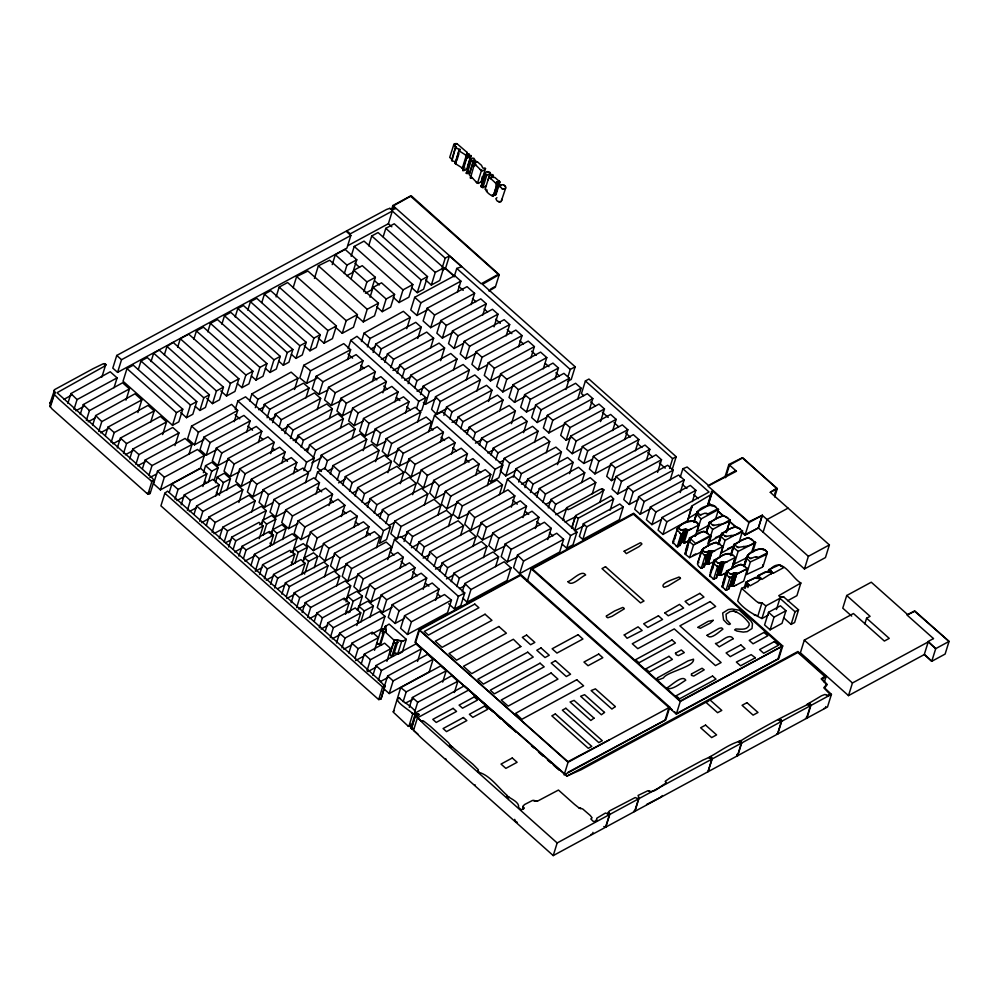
<?xml version="1.0" encoding="UTF-8"?>
<svg xmlns="http://www.w3.org/2000/svg" width="999" height="999" viewBox="0 0 999 999"><rect width="100%" height="100%" fill="white"/><g stroke="black" fill="none" stroke-linecap="round" stroke-linejoin="round"><path stroke-width="1.5" d="M54.895 392.357L49.962 406.231L51.973 408.878L146.666 493.169L147.964 494.118L150.137 493.506L154.221 480.494L151.823 477.584L57.043 392.719L103.309 366.883L105.782 364.985L105.357 363.911L102.972 363.886L93.107 368.681L54.695 389.56L49.95 403.471L50.961 405.007L54.895 392.357L53.946 390.309M393.806 652.659L398.638 653.92L402.335 651.985L406.268 639.335L389.123 624.075L384.927 626.698L386.101 629.645L381.606 629.108L381.094 630.981L385.626 632.33L394.368 640.534L389.822 654.47L391.845 656.206L393.469 655.819L393.444 654.095L393.469 655.819M384.89 686.338L379.021 679.844L348.926 652.634L167.57 491.108L164.847 493.206L160.914 505.856L378.696 699.587L381.056 698.863L384.89 686.338L382.629 686.95L363.549 670.304L164.847 493.206M406.268 639.335L402.572 641.271L397.752 640.009L397.152 640.821L397.864 642.519L395.791 643.568L394.193 642.632L394.368 640.534M603.808 826.523L605.806 827.11L609.752 814.46L608.416 812.062L609.652 810.838L635.202 797.552L638.561 798.85L634.627 811.488L633.591 811.425L635.127 810.601L634.964 811.3L639.06 797.951L638.074 795.441L648.026 790.671C654.033 794.317 660.863 785.052 666.196 783.316L665.396 781.193L670.054 777.909L703.059 760.027C716.021 754.882 726.723 744.68 740.434 741.021L741.683 742.969L737.749 755.619L736.663 755.581L737.125 754.295M698.825 525.112C693.406 517.195 683.703 522.277 678.096 527.135L672.664 542.12L677.197 546.715L680.144 545.392L684.09 532.742L683.478 530.869A4.633 3.159 17.3 0 1 686.038 529.47L689.173 530.069L698.726 525.049C696.99 515.534 671.091 526.535 681.318 530.119L685.252 528.896L688.136 529.895L691.033 529.158M676.598 529.47L681.131 534.078L684.09 532.742M685.426 552.697L685.401 554.37L685.876 552.459L685.401 554.37L689.61 557.629L702.047 551.585M691.758 537.037L689.36 540.059L689.335 541.733L693.556 544.979L711.201 536.113L703.783 531.143L691.758 537.037L690.122 538.473L686.188 551.111M718.893 543.531C719.105 533.329 727.072 529.545 735.901 526.535L742.582 530.944L739.085 542.182M745.129 588.473L746.94 582.055L748.176 581.106L755.369 577.484L761.176 578.421L758.041 575.911L767.944 571.166L772.801 573.089L770.017 569.555C782.479 555.756 791.171 577.609 800.848 583.016L796.915 595.654L787.562 600.761M740.434 741.021C762.225 727.384 786.538 714.809 809.914 703.383L810.863 705.494L806.917 718.144L806.593 716.658M385.714 629.87L385.626 632.33L386.101 629.645M385.402 627.822L385.527 626.098L385.015 627.272M466.533 154.383L469.268 154.358L466.533 154.383L467.045 152.372L456.955 143.669L453.908 144.281L449.712 157.405L451.798 159.253L451.973 160.752L455.819 161.85M694.205 521.553L697.115 511.85L707.667 505.794M708.903 700.861L707.329 701.785M741.608 532.167L745.029 535.214L748.975 522.564L712.587 491.021L711.5 491.471L711.563 493.931L710.177 495.092L691.67 506.093L687.899 520.154L686.363 521.478L662.936 534.453L658.104 530.144L662.05 517.507L709.04 492.032L682.866 468.731L680.232 477.16M673.501 541.458L673.276 543.581L673.064 541.695L674.05 540.884M677.447 528.808L677.21 530.944L676.997 529.045M727.359 561.738L725.586 562.487L722.327 561.888A3.934 2.685 17.3 0 0 719.904 563.286L720.516 565.172L716.57 577.822L713.673 579.183L709.702 575.661L713.748 562.474L715.147 560.751C720.179 555.856 729.894 549.225 735.252 557.529L731.755 568.768M723.513 584.914L727.222 571.503C732.055 568.206 739.46 561.7 745.316 566.533M732.255 586.063L735.913 573.164L734.839 572.914A3.934 2.685 17.3 0 0 732.267 574.3L732.879 576.186L728.945 588.823L726.036 590.197L722.077 586.675L726.123 573.488L728.858 570.067M49.95 403.471L50.749 402.21M745.966 582.167L750.074 585.814L757.879 581.53L760.114 579.133L756.805 577.322L745.966 582.167L744.218 587.787M392.582 210.477L394.405 205.294L411.326 195.854L499.238 274.613L495.304 287.25L488.873 290.984M466.321 173.314L470.367 159.778L472.402 158.129L473.963 158.317L475.586 161.101L473.688 160.34L469.755 172.977L466.321 173.314L468.456 170.767M470.254 160.677L473.688 160.34L469.143 174.55L477.472 183.317L481.268 181.955L485.514 168.594L482.779 168.007L481.443 165.26L477.485 161.95L474.65 161.751L473.464 162.737L481.418 170.679L483.716 170.392L485.514 168.594M750.361 561.938L765.584 554.87L767.332 552.684C762.911 544.592 753.171 551.51 747.914 554.895L747.739 556.992L746.353 558.091L750.361 561.938L746.415 574.587L761.638 567.507L763.286 566.008L763.061 564.672L762.736 566.72M484.802 173.751L487.862 174.788L489.635 174.038L489.86 172.328C482.554 168.419 483.154 183.154 480.856 186.401L482.892 187.65L486.351 185.914M492.769 194.817L496.003 194.655L499.95 182.018L494.967 177.51L491.446 177.347L490.646 178.746L491.008 177.31L493.568 176.124L491.633 174.338L489.11 176.323L489.535 177.485L495.479 182.917L496.715 182.168L497.377 183.329L493.444 195.979C490.971 196.141 485.189 191.383 485.526 188.786M805.544 718.269L806.53 718.356L810.464 705.706L807.155 704.382L821.528 695.766L824.974 694.455L827.884 695.853L829.682 693.918L823.8 687.762L826.535 684.477L821.178 678.858L824.65 676.36L797.826 652.484L710.089 700.012L721.79 710.426L717.594 712.699L705.906 702.285L581.118 769.754L566.733 776.098L468.656 690.059L417.445 717.806L421.166 721.041L423.901 721.29L430.294 726.273L448.551 742.744L450.287 745.341L472.864 764.173L478.371 769.779L477.859 771.166A1.474 1.011 17.3 0 0 479.308 772.452C490.259 775.674 498.476 787.874 507.217 795.466L507.305 796.116C511.176 798.888 519.83 802.459 518.506 807.417L521.266 809.727L523.326 809.09L524.025 808.228L522.777 806.343L524.612 804.52L532.554 800.424L537.387 801.198L558.453 790.059L574.55 804.395L579.045 807.966L582.704 808.965L590.197 815.421L592.082 817.806L590.834 818.955L593.294 821.428L596.291 821.265L596.865 818.181L605.456 813.036L609.502 814.585L609.652 813.885L607.754 813.873L608.741 812.711L607.317 813.486M394.205 640.958L394.193 642.632M766.67 554.07L766.995 552.022M709.814 575.112L710.277 576.448L710.601 574.475L709.702 575.661M720.516 565.172L718.443 566.508L716.633 566.033L714.223 563.811L714.547 561.838M732.879 576.186L730.806 577.522L729.008 577.035L726.585 574.825L726.91 572.852M50.337 407.068L50.549 405.769L49.962 406.231M154.221 480.494L151.91 481.481L136.726 468.531L59.291 399.525L54.271 394.418L54.495 393.131M471.341 178.134L470.454 178.059L470.479 176.661L472.465 178.084M470.454 178.059L474.413 164.023L476.398 165.434M691.558 506.493L691.845 507.517L690.309 508.828L666.87 521.803L662.936 534.453M415.272 715.871L416.383 716.158A5.519 3.771 17.3 0 0 418.906 714.797L417.944 713.935A4.495 3.072 17.3 0 0 415.422 715.296L411.326 728.521L412.45 728.808A5.519 3.771 17.3 0 0 413.574 728.471M523.651 807.329L523.326 809.09L523.214 806.942M684.977 553.646L689.36 540.059M722.077 586.675L722.976 585.489M604.732 827.06L605.719 826.535M736.663 755.581L737.649 755.044M737.499 755.756L741.595 742.394L740.609 742.931L738.373 741.658L740.446 740.534M514.722 819.355L515.284 821.066L517.32 822.377M746.877 558.778L747.19 557.43L745.004 564.447M689.809 539.822L689.335 541.733L688.91 540.996M492.919 195.23L493.444 195.979L492.657 196.266L492.919 195.23L491.545 195.554M496.59 183.616L496.853 182.58L495.479 182.917L497.127 183.741L497.14 182.842M486.713 191.396L487.075 189.947M662.362 795.566L660.876 797.127L646.565 804.47M666.196 783.316L665.396 781.68M411.326 728.521L411.488 727.946A4.495 3.072 17.3 0 1 412.175 727.222M492.732 176.723L493.144 175.25L490.696 174.912L492.657 174.825M376.935 445.816L380.582 433.129L420.716 412.137L415.209 407.242L375.212 428.908L371.278 441.558L376.935 445.816L385.889 441.358M466.683 157.767L470.954 156.344C466.034 152.772 463.586 167.308 462.737 170.417L465.284 170.205L467.22 168.332M67.857 403.396L70.929 393.569L110.24 371.778L117.095 377.884L114.036 387.724M73.988 409.415L77.048 399.588L117.095 377.884M80.232 414.41L83.292 404.57L122.602 382.792L129.47 388.898L125.961 400.137M86.364 420.429L89.423 410.589L129.47 388.898M92.595 425.412L95.654 415.584L134.977 393.793L141.833 399.9L137.899 412.55M116.746 355.457L112.8 368.107L117.582 372.365L346.915 248.102L350.861 235.464L346.079 231.206L116.746 355.457L121.528 359.715L117.582 372.365M98.726 431.431L101.786 421.603L141.833 399.9M105.395 435.514L108.017 427.085L148.014 405.407L154.208 410.914L150.699 422.152M126.973 368.594L123.039 381.243L172.502 425.274L178.821 421.853L182.755 409.215L133.279 365.172L126.973 368.594L176.436 412.637L172.502 425.274M111.139 442.42L114.198 432.592L154.208 410.914M138.349 369.43L140.984 361.001L147.29 357.58L196.766 401.623L192.819 414.273L186.513 417.682L180.757 412.562M117.32 447.927L120.392 438.086L160.389 416.421L166.571 421.928L162.637 434.565M151.049 361.588L153.671 353.159L159.241 350.137L209.39 394.78L205.444 407.43L199.875 410.452L195.317 406.393M123.514 453.434L126.573 443.593L166.571 421.928M129.695 458.941L132.755 449.1L172.752 427.435L178.933 432.929L175 445.579M164.348 354.87L166.983 346.441L173.202 342.445L223.439 387.162L219.505 399.812L212.5 403.608L206.756 398.426M135.876 464.435L138.936 454.607L178.933 432.929M177.672 347.165L180.295 338.736L188.736 334.166L238.886 378.808L234.94 391.446L226.511 396.016L220.804 390.946M142.495 468.543L145.117 460.114L185.115 438.436L191.983 444.543L188.923 454.383M148.926 475.424L151.998 465.584L191.983 444.543M193.794 339.398L196.416 330.969L203.421 327.173L252.884 371.216L248.951 383.853L241.945 387.649L237.337 383.554M147.964 494.118L151.91 481.481M157.492 471.116L153.546 483.766L160.414 489.872L200.412 468.194L204.345 455.556L197.49 449.45L157.492 471.116L164.348 477.222L160.414 489.872M207.792 331.805L210.414 323.376L217.47 319.555L266.945 363.599L262.999 376.248L255.956 380.07L251.348 375.961M186.513 417.682L190.447 405.045L196.766 401.623M169.256 492.37L171.89 483.941L200.637 468.356L206.818 473.863L202.884 486.501M221.853 324.2L224.475 315.771L230.794 312.35L280.257 356.381L276.323 369.031L270.005 372.452L265.409 368.356M234.191 421.678L237.687 410.439L231.606 404.395L191.558 426.098L187.625 438.736L194.48 444.842L203.958 439.597M199.875 410.452L203.808 397.802L209.39 394.78M175.012 499.275L178.072 489.435L206.818 473.863M194.48 444.842L198.426 432.205L237.687 410.439M235.165 316.983L237.787 308.554L243.419 305.507L292.882 349.538L288.948 362.187L283.329 365.234L278.721 361.139M181.194 504.782L184.253 494.942L213.012 479.37L219.193 484.877L215.684 496.116M212.5 403.608L216.433 390.959L223.439 387.162M246.616 432.18L250.112 420.941L243.931 415.434L203.933 437.1L199.987 449.75L206.181 455.257L216.845 449.475M247.789 310.14L250.424 301.71L256.731 298.289L306.206 342.332L302.26 354.97L295.954 358.391L291.346 354.295M187.375 510.289L190.434 500.449L219.193 484.877M206.181 455.257L210.115 442.607L250.112 420.941M226.511 396.016L230.444 383.379L238.886 378.808M203.384 472.714L205.569 465.684L211.888 462.262L218.069 467.769L214.136 480.419M193.993 514.385L196.616 505.956L236.613 484.278L242.807 489.785L238.861 502.435M258.304 442.582L261.8 431.343L256.293 426.448L216.296 448.114L212.362 460.751L217.869 465.659L228.534 459.877M261.8 302.547L264.423 294.118L270.741 290.697L320.204 334.74L316.271 347.39L309.952 350.799L304.208 345.679M208.254 482.43L211.751 471.191L218.069 467.769M199.738 521.291L202.809 511.463L242.807 489.785M235.252 409.428L237.874 400.999L245.567 396.828L314.26 457.992L310.327 470.629L307.754 472.028M241.945 387.649L245.879 375.012L252.884 371.216M217.869 465.659L221.803 453.009L261.8 431.343M215.497 482.692L217.245 477.072L224.251 473.276L230.432 478.783L226.935 490.022M276.099 296.94L279.158 287.113L287.587 282.542L336.388 325.974L332.442 338.624L324.013 343.194L318.206 338.012M206.368 525.399L208.991 516.97L248.988 495.292L255.17 500.799L251.673 512.037M270.667 453.596L274.163 442.357L267.982 436.85L227.984 458.516L224.051 471.166L230.232 476.673L239.56 471.615M219.93 493.806L223.426 482.567L230.432 478.783M255.956 380.07L259.89 367.42L266.945 363.599M249.688 400.924L251.873 393.906L291.134 372.14L298.002 378.246L294.493 389.485M212.113 532.305L215.172 522.465L255.17 500.799M230.232 476.673L234.166 464.023L274.163 442.357M255.332 407.679L257.954 399.25L298.002 378.246M293.132 287.774L296.628 276.536L307.917 271.041L357.392 314.598L353.459 327.235L342.257 333.304L335.339 327.148M281.631 463.361L285.14 452.122L279.633 447.215L239.635 468.881L235.689 481.53L241.196 486.426L251.86 480.656M270.005 372.452L273.951 359.802L280.257 356.381M219.28 538.436L222.789 527.197L261.351 506.306L266.184 510.601L262.687 521.84M262.063 411.451L264.248 404.42L303.509 383.154L309.016 388.049L305.944 397.889M241.196 486.426L245.142 473.788L285.14 452.122M224.126 542.107L227.622 530.869L266.184 510.601M267.133 417.757L269.755 409.328L309.016 388.049M283.329 365.234L287.262 352.585L292.882 349.538M228.634 547.015L231.693 537.175L259.066 522.352L263.174 525.998L259.228 538.648M293.331 473.763L296.828 462.525L291.321 457.617L251.323 479.295L247.377 491.933L252.897 496.84L263.561 491.058M314.435 278.434L318.369 265.796L329.658 260.24L378.459 303.184L374.513 315.821L363.274 321.915L356.293 315.709M233.179 549.263L235.801 540.834L263.174 525.998M272.59 422.614L275.212 414.185L314.473 392.919L320.654 398.414L317.158 409.652M252.897 496.84L256.83 484.19L296.828 462.525M295.954 358.391L299.887 345.754L306.206 342.332M238.923 556.168L241.983 546.341L269.355 531.505L273.464 535.164L269.967 546.403M279.208 426.71L281.393 419.692L320.654 398.414M332.242 264.585L335.314 254.745L345.13 249.425L356.768 259.79L352.834 272.44L346.69 275.761M305.457 482.767L308.516 472.927L303.009 468.032L263.012 489.697L259.078 502.347L264.585 507.242L272.577 502.909M243.469 558.416L246.091 549.987L273.464 535.164M347.552 359.578L350.624 349.737L343.756 343.631L303.758 365.297L299.825 377.947L306.593 383.404L316.783 378.421M309.952 350.799L313.898 338.162L320.204 334.74M284.952 433.628L287.575 425.199L326.835 403.921L332.342 408.828L329.283 418.656M264.585 507.242L268.519 494.605L308.516 472.927M261.251 524.662L262.562 520.454L271.691 515.509L275.799 519.155L271.865 531.805L269.255 533.216M306.593 383.404L310.539 370.766L350.624 349.737M250.899 565.584L254.395 554.345L292.27 533.828L297.103 538.124L293.169 550.774L290.459 552.235M290.459 438.524L293.082 430.094L332.342 408.828M344.33 273.539L346.953 265.11L356.768 259.79M315.984 493.931L319.48 482.692L313.973 477.797L273.976 499.463L270.042 512.1L275.549 517.007L286.214 511.226M263.174 535.339L266.671 524.1L275.799 519.155M324.013 343.194L327.947 330.544L336.388 325.974M351.161 256.268L354.22 246.441L364.036 241.121L412.824 284.553L408.891 297.202L399.076 302.522L393.269 297.352M297.103 538.124L259.228 558.653L255.282 571.291L262.05 567.632M359.927 370.579L362.987 360.751L356.131 354.645L316.134 376.311L312.188 388.961L318.968 394.418L327.784 390.134M295.716 442.395L297.902 435.377L337.849 413.736L343.356 418.631L340.297 428.471M275.549 517.007L279.483 504.37L319.48 482.692M271.104 535.227L272.852 529.607L281.98 524.662L286.089 528.321L282.592 539.56M351.198 278.671L353.833 270.242L362.262 265.672L375.349 277.322L371.416 289.972L365.397 293.231M259.553 574.537L262.612 564.697L289.972 550.362L294.817 554.108L291.308 565.347M301.223 447.302L303.409 440.272L343.356 418.631M318.968 394.418L322.902 381.78L362.987 360.751M273.464 544.505L276.96 533.266L286.089 528.321M329.021 505.544L332.53 494.305L325.662 488.199L285.664 509.865L281.73 522.514L288.586 528.621L297.927 523.563M264.335 578.796L267.395 568.955L294.817 554.108M368.681 245.816L371.74 235.976L378.059 232.555L427.522 276.598L423.588 289.235L417.27 292.657L411.526 287.537M342.257 333.304L346.203 320.654L357.392 314.598M307.38 451.785L309.565 444.767L348.813 423.489L355.007 428.996L351.935 438.836M372.29 381.593L375.362 371.753L368.494 365.646L328.496 387.325L324.563 399.962L331.331 405.432L341.521 400.449M303.946 470.591L306.568 462.162L314.26 457.992M270.517 584.303L273.576 574.462L300.949 559.627L305.107 563.336L301.598 574.575M288.586 528.621L292.532 515.971L332.53 494.305M363.861 291.733L366.92 281.893L375.349 277.322M313.124 458.691L315.746 450.262L355.007 428.996M348.127 348.751L350.761 340.322L356.98 336.326L425.774 397.577L421.84 410.214L419.505 411.476M383.179 236.788L385.801 228.359L394.23 223.788L443.706 267.832L439.76 280.469L431.331 285.04L425.574 279.92M391.533 209.765L392.844 205.557L410.414 196.029L498.326 274.3L481.193 283.778L392.844 205.557M331.331 405.432L335.264 392.782L375.362 371.753M274.675 587.999L277.734 578.159L305.107 563.336M347.664 245.766L388.374 223.714L392.307 211.064L445.217 258.154L442.145 267.994M341.396 516.558L344.892 505.319L338.037 499.213L298.039 520.879L294.093 533.528L300.961 539.635L310.289 534.577M370.042 297.24L373.102 287.4L381.531 282.829L394.58 294.443L390.646 307.093L382.205 311.663L376.773 306.818M363.199 450.649L366.695 439.41L360.514 433.903L321.253 455.169L317.32 467.819L321.441 471.478M363.274 321.915L367.207 309.278L378.459 303.184M315.397 478.983L317.582 471.965L324.588 468.169L390.534 526.873L386.588 539.51L379.583 543.306L383.529 530.669L390.534 526.873M292.844 552.784L294.156 548.576L303.284 543.631L307.392 547.29L303.459 559.927M382.867 392.807L386.376 381.568L380.869 376.66L340.871 398.326L336.925 410.976L342.432 415.871L351.773 410.826M281.843 594.13L285.352 582.892L323.913 562L328.022 565.646L324.525 576.885M361.451 341.546L364.073 333.117L403.384 311.326L410.252 317.432L406.743 328.671M300.961 539.635L304.895 526.985L344.892 505.319M294.767 563.473L298.264 552.235L307.392 547.29M324.812 469.105L327.435 460.676L366.695 439.41M342.432 415.871L346.366 403.234L386.376 381.568M286.388 596.378L289.448 586.55L328.022 565.646M367.432 346.878L370.067 338.449L410.252 317.432M353.808 527.534L357.305 516.296L350.349 510.739L310.402 531.893L306.468 544.53L313.324 550.636L322.665 545.579M330.319 474.013L332.942 465.584L372.202 444.305L379.058 450.412L375.562 461.65M303.134 561.95L304.445 557.742L313.574 552.797L317.732 556.493L314.235 567.732M291.146 602.659L294.205 592.832L334.203 571.153L339.71 576.061L336.651 585.889M382.205 311.663L386.151 299.013L394.58 294.443M394.955 401.76L398.014 391.933L391.833 386.426L352.56 408.179L348.626 420.829L354.183 425.636L363.049 421.253M373.127 352.435L375.761 344.006L415.759 322.34L421.266 327.235L417.757 338.474M305.107 572.677L308.604 561.438L317.732 556.493M313.324 550.636L317.27 537.999L357.305 516.296M296.653 607.567L299.712 597.727L339.71 576.061M337.175 480.119L339.797 471.69L379.058 450.412M354.183 425.636L358.117 412.987L398.014 391.933M379.071 355.931L381.268 348.913L421.266 327.235M365.884 536.563L368.956 526.735L363.449 521.828L323.451 543.506L319.505 556.143L325.012 561.051L334.353 555.993M302.16 612.462L305.219 602.634L345.217 580.956L350.674 585.826L346.74 598.463L344.068 599.912M399.076 302.522L403.009 289.872L412.824 284.553M342.682 485.014L345.304 476.585L384.565 455.319L391.433 461.426L387.924 472.664M405.532 412.974L409.028 401.735L403.521 396.828L363.524 418.506L359.59 431.143L365.097 436.051L375.761 430.269M384.777 362.312L387.412 353.883L426.723 332.093L433.628 338.249L430.569 348.077M307.617 617.332L310.677 607.492L350.674 585.826M325.012 561.051L328.958 548.401L368.956 526.735M365.097 436.051L369.031 423.401L409.028 401.735M451.973 160.752L455.731 146.616L453.658 144.755M455.731 146.616L451.536 160.227M349.55 491.121L352.172 482.692L391.433 461.426M461.6 168.194L462.962 168.419L455.157 163.524L459.053 150.412L460.289 149.4L455.906 148.102L455.869 147.09L456.98 148.639M455.157 163.524L459.053 150.412M376.461 547.777L379.97 536.538L374.463 531.63L334.465 553.309L330.519 565.946L336.026 570.854L346.703 565.072M456.793 160.639L458.978 153.609M457.38 292.382L460.876 281.144L454.695 275.637L414.697 297.315L410.764 309.952L416.945 315.459L427.609 309.678M314.235 621.428L316.858 612.999L344.28 598.139L349.063 602.959L345.554 614.198M417.27 292.657L421.216 280.02L427.522 276.598M355.057 496.028L357.679 487.599L396.94 466.333L403.796 472.44L400.299 483.678M397.152 373.326L399.775 364.897L439.085 343.107L444.592 348.014L440.659 360.651M336.026 570.854L339.972 558.204L379.97 536.538M462.225 168.544L466.171 155.894L468.931 154.258M319.305 627.734L322.365 617.894L349.063 602.959M416.945 315.459L420.879 302.822L460.876 281.144M361.913 502.135L364.535 493.706L403.796 472.44M467.42 166.708L470.916 155.469M401.923 378.134L404.545 369.705L444.592 348.014M467.657 166.92L471.166 155.682L469.992 155.494L470.954 156.344M431.331 285.04L435.264 272.402L443.706 267.832M387.724 559.59L391.658 546.94L386.151 542.045L346.154 563.711L342.22 576.361L347.727 581.256L358.391 575.486M325.249 631.231L327.872 622.802L355.244 607.966L360.751 612.874L356.818 625.524M428.621 431.743L431.68 421.903L426.173 416.995L386.176 438.673L382.242 451.311L387.749 456.218L398.414 450.437M471.103 304.595L474.6 293.356L467.057 286.651L427.06 308.316L423.126 320.966L430.669 327.672L441.333 321.89M367.42 507.03L370.042 498.601L409.303 477.335L416.158 483.441L412.662 494.68M474.712 165.709L476.024 161.488M408.154 383.616L410.776 375.187L450.774 353.509L456.968 359.016L453.459 370.254M330.319 637.537L333.379 627.709L360.751 612.874M347.727 581.256L351.66 568.618L391.658 546.94M442.32 270.23L445.467 268.531L449.4 255.881L461.575 266.721L456.755 268.431L454.133 276.86M387.749 456.218L391.683 443.568L431.68 421.903M430.669 327.672L434.602 315.035L474.6 293.356M345.991 601.885L347.739 596.266L356.855 591.321L362.362 596.228L358.429 608.878M374.275 513.149L376.91 504.72L416.158 483.441M477.472 183.317L481.418 170.679M414.772 387.712L416.97 380.694L456.968 359.016M399.8 568.543L403.296 557.305L397.839 552.447L357.842 574.125L353.908 586.763L359.365 591.62L368.693 586.563M336.501 643.044L339.573 633.216L379.57 611.538L385.027 616.395L381.094 629.045L371.753 634.103M481.268 181.955L482.355 176.548M440.309 442.145L443.381 432.305L437.187 426.81L397.927 448.563L393.993 461.213L399.4 465.959L409.528 461.001M349.737 612.412L353.246 601.173L362.362 596.228M482.792 315.01L486.288 303.771L480.781 298.863L440.784 320.529L436.85 333.179L442.357 338.087L453.022 332.305M379.782 518.044L382.417 509.615L421.665 488.349L427.859 493.856L424.35 505.094M482.892 187.65L486.838 175M420.529 394.63L423.151 386.201L463.149 364.523L469.33 370.03L466.271 379.857M341.97 647.901L345.03 638.074L385.027 616.395M359.365 591.62L363.299 578.983L403.296 557.305M416.583 408.391L418.768 401.361L425.774 397.577M485.127 189.348L489.11 176.323M488.099 180.295L490.284 173.277L487.225 171.541M399.4 465.959L403.334 453.309L443.381 432.305M357.442 610.289L358.753 606.081L367.869 601.136L373.389 606.031L369.88 617.27M442.357 338.087L446.291 325.437L486.288 303.771M385.976 523.551L388.599 515.122L427.859 493.856M417.657 421.978L420.716 412.137M423.339 402.51L425.399 404.345L429.333 391.695L469.33 370.03M411.488 578.958L414.997 567.719L409.49 562.812L369.493 584.49L365.547 597.127L371.054 602.035L381.718 596.253M451.56 453.958L455.069 442.719L448.888 437.212L408.891 458.878L404.945 471.528L411.126 477.035L420.467 471.978M348.838 653.034L351.898 643.206L372.265 632.167L378.459 637.674L358.092 648.701L355.02 658.541M495.841 184.977L496.715 182.168L499.95 182.018M493.194 196.391L497.127 183.741M360.764 622.215L364.26 610.976L373.389 606.031M494.043 326.823L497.977 314.173L492.47 309.265L452.472 330.944L448.539 343.581L454.046 348.489L463.374 343.431M394.767 521.116L390.834 533.753L397.115 539.135L401.061 526.498L440.896 505.457L434.041 499.35L394.767 521.116L401.061 526.498M371.054 602.035L375 589.385L414.997 567.719M476.848 391.071L480.344 379.832L474.837 374.937L435.527 396.715L431.58 409.365L436.363 414.173L447.04 408.391M411.126 477.035L415.072 464.385L455.069 442.719M448.663 603.821L454.483 608.99L460.801 605.569L464.735 592.931L400.811 536.525L394.455 539.41L390.522 552.047L394.006 555.157M454.046 348.489L457.979 335.839L497.977 314.173M488.786 479.845L491.108 481.918L498.851 477.722L502.797 465.072L442.257 411.75L434.515 415.384L430.581 428.034L432.904 430.107M496.94 197.677L495.854 198.689L496.94 200.787L499.662 202.01L501.186 201.461L505.731 187.874C505.944 184.827 501.323 183.616 499.787 186.039L502.385 189.061L504.295 189.273L505.731 187.874M436.363 414.173L440.297 401.536L480.344 379.832M423.176 589.36L426.685 578.121L421.178 573.226L381.181 594.892L377.235 607.542L382.742 612.437L392.083 607.38M464.373 463.561L467.432 453.733L461.251 448.226L421.253 469.892L417.32 482.542L423.501 488.036L434.165 482.267M361.201 664.048L364.273 654.208L384.64 643.169L390.821 648.676L386.888 661.326M506.168 335.826L509.677 324.588L504.17 319.68L464.173 341.346L460.227 353.996L465.734 358.891L476.398 353.122M404.083 541.47L407.142 531.63L446.403 510.364L451.91 515.272L448.414 526.51M443.906 415.434L446.528 407.005L486.525 385.339L491.983 390.197L488.486 401.436M382.742 612.437L386.688 599.8L426.685 578.121M423.501 488.036L427.435 475.399L467.432 453.733M366.958 670.953L370.454 659.715L390.821 648.676M374.513 650.312L381.118 629.382M465.734 358.891L469.68 346.253L509.677 324.588M382.305 633.416L383.179 630.606M410.027 544.967L412.649 536.538L451.91 515.272M384.927 626.698L384.053 629.507L381.606 629.108L381.094 630.981L380.669 630.107M449.8 418.893L451.985 411.875L491.983 390.197M376.735 642.744L379.632 644.63L383.579 631.992M435.552 600.374L439.048 589.135L432.192 583.029L392.195 604.695L388.249 617.345L395.117 623.451L404.445 618.393M377.634 644.055L380.569 644.405L384.515 631.755M372.877 675.424L375.949 665.596L415.946 643.918L421.453 648.826L417.507 661.463M475.624 475.374L479.12 464.135L472.939 458.628L433.678 480.394L429.732 493.031L435.139 498.476L444.48 493.419M518.543 346.828L522.04 335.589L515.859 330.082L475.861 351.76L471.915 364.398L478.109 369.905L487.437 364.847M416.208 550.474L418.843 542.045L458.091 520.779L463.598 525.674L460.539 535.514M455.994 423.913L458.179 416.883L497.49 395.104L502.997 400L499.5 411.238M395.117 623.451L399.051 610.801L439.048 589.135M378.384 680.331L381.456 670.491L421.453 648.826M435.139 498.476L439.073 485.839L479.12 464.135M478.109 369.905L482.042 357.267L522.04 335.589M389.922 653.796L393.868 641.146M460.764 428.721L462.949 421.703L502.997 400M421.715 555.369L424.35 546.94L463.598 525.674M391.845 656.206L395.791 643.568M404.558 615.709L400.624 628.346L407.48 634.452L447.527 612.762L451.461 600.112L444.505 594.555L404.558 615.709L411.413 621.815L407.48 634.452M378.696 699.587L382.629 686.95M394.218 652.996L397.727 641.758M384.14 687.237L387.637 675.998L427.634 654.333L433.141 659.228L429.208 671.877L389.21 693.543L383.703 688.648M437.837 515.297L440.896 505.457M487.262 485.739L490.771 474.5L485.314 469.642L445.304 491.308L441.371 503.958L446.828 508.816L457.492 503.034M381.056 698.863L384.902 685.851L383.666 686.875M530.906 357.842L534.403 346.603L528.221 341.096L488.224 362.762L484.29 375.412L490.472 380.919L501.136 375.137M399.75 640.596L402.572 641.271L401.598 641.533L397.652 654.17L396.191 653.583M427.172 560.239L429.807 551.81L469.068 530.531L475.974 536.688L472.902 546.515M466.995 434.203L469.193 427.185L509.19 405.507L515.372 411.014L511.426 423.663M389.21 693.543L393.144 680.906L433.141 659.228M446.828 508.816L450.774 496.166L490.771 474.5M490.472 380.919L494.405 368.269L534.403 346.603M473.189 439.71L475.374 432.679L515.372 411.014M434.09 566.383L436.713 557.954L475.974 536.688M499.4 494.742L502.46 484.902L496.953 480.007L456.955 501.673L453.009 514.323L458.429 518.581L468.618 513.598M411.6 725.349L409.915 726.398L407.867 725.848L393.294 712.162L400.686 687.612L440.684 665.946L446.191 670.841L442.682 682.08M669.767 707.167L568.069 762.262L564.135 774.899L665.834 719.804L669.767 707.167L520.691 574.45L418.993 629.545L415.047 642.182L484.94 704.395L481.443 701.41M567.869 772.364L665.022 720.204L668.968 707.554L520.491 575.387L419.443 630.132L415.509 642.782L476.823 697.302M543.269 368.843L546.778 357.605L540.596 352.11L500.599 373.776L496.653 386.426L502.834 391.92L513.511 386.151M439.548 571.241L442.17 562.812L481.431 541.545L486.938 546.453L483.441 557.692M479.37 445.217L481.555 438.186L521.553 416.521L527.06 421.416L523.563 432.654M458.429 518.581L462.375 505.931L502.46 484.902M403.134 701.723L406.193 691.882L446.191 670.841M445.054 576.148L447.677 567.719L486.938 546.453M484.94 449.463L487.125 442.445L527.06 421.416M502.834 391.92L506.78 379.283L546.778 357.605M511.326 507.155L514.822 495.916L507.967 489.81L468.706 511.563L464.76 524.213L470.841 530.257L481.518 524.475M409.315 707.367L412.375 697.527L451.698 675.749L457.879 681.256L454.37 692.494M451.236 581.655L453.858 573.226L493.119 551.947L498.626 556.855L495.566 566.695M491.071 455.132L493.256 448.114L532.567 426.323L538.024 431.181L534.527 442.42M554.969 379.258L558.466 368.019L552.959 363.112L512.962 384.79L509.028 397.427L514.535 402.335L525.199 396.553M408.841 726.498L412.774 713.848C422.265 712.399 401.111 700.861 399.263 697.926C391.858 700.399 410.989 710.851 412.774 713.848M470.841 530.257L474.775 517.619L514.822 495.916M414.622 712.1L417.694 702.26L457.879 681.256M826.061 676.585L822.115 679.133L827.272 684.502L824.625 687.949L831.43 694.355L827.497 707.005L553.234 855.594L420.766 737.462L410.976 727.547L414.91 714.909L416.62 712.25L464.41 685.801L567.145 776.048L797.901 651.51L826.061 676.585L824.312 682.205M495.791 459.902L497.977 452.884L538.024 431.181M456.743 586.55L459.365 578.121L498.626 556.855M514.535 402.335L518.469 389.685L558.466 368.019M417.445 717.806L413.499 730.456L418.044 734.215M491.108 481.918L495.054 469.268L502.797 465.072M523.014 517.557L526.51 506.318L520.329 500.824L481.068 522.577L477.135 535.227L482.542 539.972L492.669 535.014M454.483 608.99L458.416 596.353L464.735 592.931M462.25 591.945L464.872 583.516L504.133 561.763L510.988 567.869L507.055 580.506L467.008 602.21L462.962 598.176M546.216 452.834L549.712 441.595L544.205 436.688L504.208 458.366L500.274 471.004L505.781 475.911L516.446 470.129M565.921 389.51L569.43 378.271L563.923 373.364L524.612 394.667L520.666 407.305L526.473 411.975L535.352 407.53M482.542 539.972L486.476 527.322L526.51 506.318M505.781 475.911L509.715 463.261L549.712 441.595M467.008 602.21L470.941 589.56L510.988 567.869M526.473 411.975L530.419 399.338L569.43 378.271M503.446 491.908L507.38 479.258L513.698 475.849L576.935 532.142L573.001 544.78L566.683 548.201L562.087 544.105M535.389 528.571L538.886 517.332L532.03 511.226L492.757 532.991L488.823 545.629L494.905 550.973L505.032 546.028M513.274 477.197L515.909 468.768L555.906 447.102L561.413 451.998L557.467 464.647M577.622 399.425L581.118 388.186L575.611 383.279L535.614 404.957L531.68 417.594L537.187 422.502L546.515 417.445M494.905 550.973L498.851 538.336L538.886 517.332M537.187 422.502L541.121 409.852L581.118 388.186M518.781 482.105L521.416 473.676L561.413 451.998M547.752 539.585L551.248 528.346L544.393 522.24L505.132 543.993L501.186 556.643L507.28 561.987L517.407 557.042M589.31 409.84L592.819 398.601L587.312 393.693L547.315 415.359L543.369 428.009L548.876 432.904L564.872 424.238M524.975 487.599L527.597 479.17L567.594 457.505L573.101 462.412L569.605 473.651M507.28 561.987L511.213 549.35L551.248 528.346M530.481 492.507L533.104 484.078L573.101 462.412M548.876 432.904L552.822 420.267L592.819 398.601M568.044 376.486L570.242 369.455L575.174 366.783L482.517 284.303L499.238 274.613M575.174 366.783L571.228 379.433L567.532 381.431M517.494 555.007L513.561 567.644L519.63 573.688L559.677 551.997L563.623 539.348L556.755 533.241L517.494 555.007L523.576 561.051L519.63 573.688M536.675 496.965L539.298 488.536L578.558 467.27L584.74 472.777L581.68 482.604M600.524 421.603L604.457 408.966L599 404.096L564.622 422.727L560.689 435.364L566.146 440.222L571.428 437.362M542.857 502.472L545.479 494.043L584.74 472.777M566.146 440.222L570.079 427.584L604.457 408.966M672.252 469.355L676.186 456.705L588.935 379.046L585.389 380.969L581.443 393.606L583.778 395.679M548.314 507.892L550.936 499.463L590.247 477.672L595.754 482.579L592.257 493.818M612.649 430.606L616.146 419.368L610.639 414.46L570.641 436.138L566.708 448.776L572.215 453.683L581.543 448.626M527.247 581.393L531.193 568.756L633.628 513.249L782.716 645.966L778.77 658.616L676.335 714.11L669.342 707.891M553.521 511.301L555.706 504.27L595.754 482.579M572.215 453.683L576.148 441.034L616.146 419.368M624.775 439.61L627.834 429.77L622.327 424.875L582.33 446.541L578.396 459.19L583.816 463.449L592.594 459.178M562.924 519.393L566.92 507.542L599.662 489.585L602.172 488.786L603.733 489.747L599.912 492.982L570.466 508.803L568.019 509.577L566.421 508.154L568.019 509.577M583.816 463.449L587.749 450.799L627.834 429.77M635.352 450.824L638.848 439.585L633.341 434.677L593.344 456.343L589.41 468.993L594.917 473.901L610.913 465.222M571.803 527.385L575.811 515.521L610.926 496.016L613.623 498.976L610.127 510.214M571.903 527.884L575.312 516.146M566.683 548.201L570.616 535.564L576.935 532.142M613.623 498.976L578.409 518.131L574.475 530.769L584.452 525.499M594.917 473.901L598.851 461.251L638.848 439.585M583.316 523.763L579.383 536.413L582.817 539.46L619.305 519.692L623.251 507.042L619.817 503.996L583.316 523.763L586.75 526.823L582.817 539.46M646.316 460.576L649.825 449.338L645.042 445.079L610.664 463.711L606.718 476.348L611.5 480.606L615.471 478.459M599.787 502.385L603.733 489.747M611.5 480.606L615.446 467.969L649.825 449.338M657.567 472.39L661.513 459.752L656.006 454.845L616.008 476.523L612.062 489.16L617.569 494.068L628.246 488.286M617.569 494.068L621.515 481.418L661.513 459.752M670.142 479.995L673.201 470.154L667.694 465.259L627.697 486.925L623.763 499.575L629.27 504.47L638.598 499.413M629.27 504.47L633.204 491.833L673.201 470.154M680.232 492.569L684.165 479.92L678.658 475.012L638.661 496.69L634.727 509.328L640.234 514.235L650.898 508.454M640.234 514.235L644.168 501.585L684.165 479.92M692.357 501.56L695.853 490.322L690.346 485.427L650.349 507.092L646.415 519.742L651.922 524.637L661.251 519.58M651.922 524.637L655.856 512L695.853 490.322M669.567 468.469L672.639 458.641L676.186 456.705M553.234 855.594L557.167 842.956L831.43 694.355M674.6 538.374L675.911 534.165M677.222 529.945L678.096 527.135M674.487 539.472L675.799 535.264M677.197 546.715L681.131 534.078M682.604 533.678L683.478 530.869M681.817 537.262L683.129 533.054M680.144 545.392L683.516 533.391M688.011 519.542L691.945 506.905M680.931 542.407A4.633 3.159 17.3 0 1 682.105 542.12L686.038 529.47M682.105 542.12L684.053 542.857L687.986 530.219L689.173 530.069M693.731 522.077L696.753 513.436M694.043 521.69L697.115 511.85M685.539 550.599L689.485 537.949C694.967 535.801 702.21 528.421 708.204 533.491M686.475 551.373L687.787 547.165M689.535 541.545L690.409 538.736M695.329 536.351L698.726 525.049M709.04 505.344L713.298 505.457L718.531 509.527L700.973 518.968L697.04 531.605L709.19 525.074M605.556 827.234L609.502 814.585M689.61 557.629L693.556 544.979M707.829 504.32L711.325 493.081M707.679 505.981L711.625 493.344M707.767 503.871L708.641 503.658L712.587 491.021M706.181 532.167L709.24 522.327C714.71 520.204 721.952 512.812 727.909 517.894M706.505 531.693L709.128 523.264L715.509 519.043L723.526 515.534L730.219 519.93L726.285 532.567M706.518 532.517L709.415 523.513L710.913 521.74M714.997 550.724L713.224 551.485L710.102 550.886A3.934 2.685 17.3 0 0 707.542 552.285L708.141 554.17L704.208 566.808L701.298 568.181L698.538 566.146L697.452 563.898L701.798 549.862L708.166 545.641L716.146 542.145L722.889 546.528L719.392 557.767M724.937 477.135L728.87 464.485L742.232 457.804L777.309 488.536L774.687 496.965M725.561 477.697L729.507 465.047L742.831 457.829L776.51 488.311L770.279 492.307L829.382 544.93L825.449 557.567L804.445 568.955L758.316 527.922L762.262 515.272L808.378 556.306L804.445 568.955M707.791 543.893L709.103 539.685M715.471 519.355L718.531 509.527M726.186 532.517L730.132 519.867L712.712 529.42L708.778 542.057L722.24 534.765M701.298 568.181L705.244 555.531L708.141 554.17M708.129 545.953L711.201 536.113M705.868 558.678L707.629 553.059M704.208 566.808L707.567 554.82M703.845 564.285L706.018 563.523L709.952 550.874L713.124 551.436L722.889 546.528M703.596 564.922A3.934 2.685 17.3 0 1 706.168 563.536L710.102 550.886M706.168 563.536L707.23 563.786L711.176 551.136M707.429 564.01L708.104 564.273L711.95 551.598L713.224 551.485M707.23 563.786L709.29 564.123L708.104 564.273L712.05 551.635L711.363 551.361M718.106 544.592L721.615 533.341C727.085 531.218 734.327 523.826 740.284 528.908M718.431 544.105L721.503 534.265M718.731 544.368L721.79 534.527L723.288 532.754M710.289 572.627L714.223 559.977C719.717 557.829 726.947 550.449 732.941 555.519M710.913 573.139L714.859 560.489L716.495 559.053M712.524 569.18L714.859 560.489M721.615 533.341L725.674 536.538C731.505 535.064 737.299 536.138 742.507 530.881L725.074 540.422L721.141 553.071L733.266 546.503M713.673 579.183L717.607 566.545M717.806 571.103L719.118 566.883M716.882 575.661L720.379 564.423M716.907 574.924L718.381 574.537L722.327 561.888L724.412 562.649M716.608 575.174A3.934 2.685 17.3 0 1 718.531 574.55L722.464 561.9L718.343 563.149L714.223 559.977M723.451 562.112L719.605 574.8L718.531 574.55M676.335 714.11L680.269 701.473L782.716 645.966M730.481 555.606L733.99 544.355C739.46 542.232 746.69 534.84 752.647 539.922M730.806 555.119L733.865 545.279L740.234 541.071L748.263 537.549L755.631 542.544L752.572 552.385M731.093 555.369L734.153 545.541L735.651 543.756M722.664 583.641L726.598 570.991L740.883 564.173L747.627 568.543L737.961 573.501L736.113 573.389M731.668 568.731L735.164 557.492L725.499 562.449M726.036 590.197L729.969 577.547M732.829 563.336L734.19 564.048L738.136 551.411L755.631 542.544M732.742 575.424L728.945 588.823M737.961 573.501L734.702 572.902L730.756 585.551A3.934 2.685 17.3 0 0 728.983 586.176M734.839 572.914L730.893 585.551L729.282 585.938M743.731 566.52L746.403 557.642M744.105 565.546L747.914 554.895M744.243 566.021L747.177 555.719M751.81 551.735L753.995 544.717M748.176 581.106L746.877 582.854L748.85 585.377L741.608 588.336L737.674 600.973C744.492 609.765 753.271 614.11 761.937 618.556L768.318 615.084M774.749 493.931L776.061 489.71M763.111 532.18L767.045 519.53L788.061 508.141M747.876 587.549L748.75 584.74M756.98 578.533L757.866 575.724L765.309 571.89L769.617 571.565L771.752 573.251L761.962 579.37L757.866 575.724M763.311 565.559L767.244 552.922C764.834 543.456 740.821 553.883 750.474 558.616L754.994 556.918L758.216 557.529L767.244 552.922M768.144 572.352L769.018 569.542L779.208 564.984L783.828 567.532L773.214 573.276L769.018 569.542M707.991 771.74L711.937 759.09L708.766 757.692M712.175 758.965L711.151 758.89L711.613 757.604L709.452 757.804L710.888 756.543L712.175 758.965L708.204 771.003M758.016 615.484L761.95 602.847L758.291 602.609L756.206 601.186L741.608 588.336M761.937 618.556L765.871 605.906L779.932 598.289L795.042 611.75L791.108 624.4L784.128 618.181M768.518 612.287L764.585 624.937L770.092 629.832L782.017 623.364L785.963 610.726L780.456 605.819L768.518 612.287L774.025 617.195L770.092 629.832M776.423 609.527L779.932 598.289M781.905 646.365L680.519 700.886L532.38 568.943L633.428 514.198L781.905 646.365L777.959 659.015L676.573 713.536L674.537 711.862M800.848 583.016L778.745 595.679L779.994 596.803L783.716 596.927L798.551 609.852L794.617 622.502L791.108 624.4M931.742 661.313L945.116 654.07L949.05 641.42L914.697 610.851L907.691 614.647L871.265 582.217L846.715 595.516L870.092 616.333L866.595 618.231L889.247 638.398L884.365 641.046L853.446 613.523L804.32 640.134L800.386 652.784L848.501 695.616L924.262 654.57L928.196 641.932L935.726 648.638L931.742 661.313L925.324 655.119M781.655 721.315L780.619 721.253L781.081 719.967L778.92 720.167L780.356 718.905L781.655 721.315L777.709 733.965L776.685 733.903L777.459 734.103L781.405 721.453L778.296 720.029M846.715 595.516L842.769 608.166L851.685 616.096M864.834 623.851L866.595 618.231M848.501 695.616L852.447 682.979L928.196 641.932M390.834 367.657L393.594 359.253L433.628 338.249M480.856 186.401L481.855 184.815M390.272 653.608L389.947 652.335M667.295 687.699C671.216 685.614 682.492 674.325 685.764 680.182C679.957 683.741 671.99 690.609 666.008 688.261L667.382 688.061M739.248 742.007L741.071 741.645L740.609 742.931L741.433 743.106M809.914 703.383L809.914 702.609M150.137 493.506L149.713 492.207M393.206 711.65L394.243 710.601M709.952 550.874L704.944 552.272L702.672 550.112L703.383 548.488C708.204 545.591 714.747 540.309 720.329 544.28M469.755 172.977L469.255 173.664M462.737 170.417L463.936 169.006M473.938 163.174L475.586 161.101L473.489 160.789L477.485 161.95M499.925 186.938L500.874 185.04M410.976 727.547L412.112 725.786M492.657 196.266L493.206 195.479M678.046 527.722L679.145 526.223M451.635 746.54C448.489 744.043 449.862 747.914 452.51 746.765M508.666 797.314L507.305 796.116L506.618 796.765L507.579 797.627L509.303 797.314M697.052 512.512L698.301 510.939M703.533 548.364L702.085 550.112L697.864 562.499M703.383 548.488L702.672 550.112M489.635 174.038L490.284 173.277M596.291 821.265L596.553 819.455M758.029 576.61L759.515 574.962M498.226 182.317L499.375 181.081L495.467 195.017L495.429 193.719M455.119 163.062L456.306 162.275M687.724 518.731L698.214 512.337M379.72 699.512L380.956 698.501M497.789 182.218L499.375 181.081M562.974 520.179L564.16 519.33M571.865 528.171L573.101 527.297M490.509 289.161L494.38 286.95M321.104 629.045L327.772 625.312M63.886 399.4L71.965 394.942M466.933 153.971L467.045 152.372M392.307 211.064L350.249 233.853L346.815 230.806L386.713 209.39L389.71 208.391L392.332 209.465L395.229 208.866L393.893 206.256M121.528 359.715L350.861 235.464M75.787 410.776L83.791 406.443M88.149 421.79L94.83 418.169M100.524 432.804L108.529 428.459M445.217 258.154L449.4 255.881M112.937 443.781L120.929 439.448M176.436 412.637L182.755 409.215M125.3 454.795L133.304 450.462M137.662 465.809L145.667 461.476M269.88 419.767L275.287 416.833M381.331 359.39L386.663 356.493M164.348 477.222L204.345 455.556M281.518 430.132L288.286 426.461M176.873 500.599L183.716 496.89M293.207 440.547L298.626 437.612M404.62 380.182L411.288 376.561M189.236 511.613L196.079 507.904M304.795 450.037L308.791 447.877M417.033 391.171L423.688 387.55M201.536 522.664L209.528 518.319M311.813 462.912L321.278 457.779M425.399 404.345L436.063 398.564M327.56 471.116L332.979 468.181M213.898 533.666L221.903 529.333M338.574 482.867L345.342 479.195M452.048 422.352L457.38 419.455M234.603 551.997L242.807 547.539M464.36 431.456L469.692 428.559M352.297 493.131L357.704 490.209M244.892 561.151L254.47 555.968M475.437 443.156L482.105 439.548M364.66 504.145L370.08 501.211M377.023 515.159L382.442 512.225M266.196 580.119L273.052 576.398M499.388 462.637L503.384 460.464M388.723 525.561L395.492 521.903M277.897 588.586L284.74 584.877M286.85 598.476L294.83 594.143M521.478 484.153L528.134 480.531M298.439 608.928L305.107 605.319M411.426 547.714L419.543 543.319M534.502 493.831L538.498 491.67M309.403 618.693L317.407 614.36M423.114 558.116L429.882 554.457M545.604 504.483L551.023 501.548M435.477 569.13L442.245 565.459M555.781 514.747L566.458 508.966M332.18 638.861L340.397 634.415M446.453 578.896L454.57 574.5M343.756 649.263L351.76 644.929M459.49 588.573L464.91 585.639M411.413 621.815L451.461 600.112M523.576 561.051L563.623 539.348M586.75 526.823L623.251 507.042M355.507 660.614L363.648 656.193M735.776 470.641L708.503 485.414L687.137 467.033L682.866 468.731M367.869 671.628L376.024 667.207M380.182 681.693L388.186 677.359M770.304 492.332L777.309 488.536M710.426 535.464L695.666 543.456L689.485 537.949M748.975 522.564L762.337 515.322L758.403 527.971L745.029 535.214M693.069 555.382L695.754 553.921M808.378 556.306L829.382 544.93M774.025 617.195L785.963 610.726M795.042 611.75L798.551 609.852M579.045 807.966L580.956 808.391M607.754 813.873L609.178 813.099M739.685 742.394L741.071 741.645M608.678 814.41L609.652 813.885M637.537 798.775L639.06 797.951M711.151 758.89L712.137 758.353M780.619 721.253L781.605 720.716M809.49 705.619L810.963 704.807M259.628 524.662L262.25 523.251M747.826 557.267L734.19 564.048M717.757 508.853L708.091 513.823L704.819 513.236L700.287 514.935C691.171 510.377 712.437 501.211 716.021 507.28M689.66 540.434L685.414 542.507L682.829 541.895M689.635 540.559L684.053 542.857M730.132 519.867C724.924 525.124 719.143 524.05 713.311 525.524L709.24 522.327M722.24 534.627L715.396 537.612M762.262 515.272L748.75 521.828L708.004 486.113L736.463 471.241L728.87 464.485M758.316 527.922L745.791 534.29L743.019 533.016M733.303 546.341L727.771 548.626M715.009 561.276L708.004 564.235M754.869 541.895C749.662 547.152 743.88 546.078 738.049 547.552L733.99 544.355M723.326 574.35L727.284 572.24M727.372 572.277L721.565 575.099M735.701 585.364L743.681 581.181L747.539 568.506L737.874 573.463M608.816 740.147L567.919 761.675L419.443 630.132M412.712 699.4L405.294 703.209M407.43 533.966L400.874 537.312M575.374 516.895L565.059 522.04M807.155 704.382L809.764 703.034M370.916 348.926L375 346.84M258.679 409.74L264.148 406.943M149.925 477.422L156.731 473.951M392.932 370.429L399.75 366.958M487.724 452.909L493.181 450.137M225.512 542.732L230.757 540.059M726.598 570.991L730.719 574.163L734.702 572.902M591.071 834.465L592.345 833.915M732.167 586.038L732.841 586.301L736.787 573.651L732.754 586.276L735.788 585.389M778.92 720.167L780.644 719.58M709.452 757.804L711.176 757.217M421.99 721.565L423.114 721.228L421.166 721.041M823.95 708.503L825.024 708.191M475.274 165.497L474.4 165.422M760.439 602.697L758.291 602.609M725.586 562.487L724.325 562.612L720.479 575.287L719.804 575.024M720.379 575.249L721.653 575.137L718.381 574.537M758.216 557.529L756.168 557.117M502.385 189.061L505.132 188.823M498.451 201.711L501.186 201.461M400.137 640.933L402.572 641.271M733.366 611.063L730.082 611.538L726.023 614.21L726.535 619.68L730.431 623.938L729.158 624.562L727.26 623.726L723.538 619.855L722.664 613.061L728.246 609.552L732.067 609.003L739.397 610.227L750.936 620.991L752.472 623.626L752.01 628.508L747.165 631.618L743.244 632.092L736.937 631.068L734.602 629.907L735.801 628.995C740.396 628.995 746.94 630.569 749.163 625.137L749.1 623.239C745.192 618.081 739.872 612.624 733.366 611.063L736.775 612.125M454.945 143.644L456.955 143.669M534.802 801.148L537.387 801.198L533.678 800.436M754.345 615.259L756.493 615.334M397.752 640.009L393.893 639.685L397.352 640.222M699.512 514.585L701.273 514.747M749.7 558.279L751.448 558.429M781.031 596.653L783.716 596.927M680.494 529.807L682.205 529.994L679.72 529.258L678.87 527.297L678.945 528.571M826.722 695.304L828.97 695.541M534.465 800.848L537.387 801.198M579.882 808.428L580.706 808.528M683.366 542.232L685.414 542.507M717.469 562.787L719.268 563.061M729.844 573.801L731.643 574.075M703.82 551.71L706.505 552.122M459.09 150.874L466.908 155.782M718.418 524.487L720.466 524.837M730.781 535.501L732.829 535.851M743.156 546.515L745.204 546.865M685.227 542.707L683.179 542.37L687.112 529.72L687.986 530.219M709.19 564.085L706.018 563.523M734.015 586.151L730.756 585.551L731.967 585.801L736.201 573.414M381.581 631.405L383.916 631.805M396.915 643.443L394.667 643.069L397.415 643.169L397.39 641.458M390.734 655.706L392.982 656.081M705.993 513.436L708.091 513.823M712.437 525.099L714.235 525.437M724.799 536.113L726.61 536.451M737.175 547.127L738.985 547.464M578.409 518.131L575.399 516.645M398.176 697.964L400.087 698.388M419.006 714.185L417.944 713.935L418.906 714.797M400.811 641.333L401.598 641.533M701.798 549.862L701.423 552.135L704.27 555.019L706.068 555.494M716.633 566.033L718.443 566.508M700.324 567.669L702.135 568.144M729.008 577.035L730.806 577.522M712.699 578.671L714.497 579.145M725.062 589.685L726.872 590.159M411.813 713.199L413.861 713.748M407.867 725.848L409.915 726.398M760.264 548.738L763.723 549.85M680.069 533.478L682.067 534.128L678.121 546.765L676.123 546.116M779.208 564.984L781.405 565.734M150.599 480.519L152.797 481.343M146.666 493.169L148.851 493.993M530.419 399.338L524.612 394.667M648.713 791.058L650.511 791.82M450.287 745.341L451.286 746.728L449.587 745.991L450.549 746.852M507.305 796.116L508.316 797.502L506.618 796.765L507.579 797.627M389.71 208.391L391.121 209.016M708.641 503.658L711.026 505.144M227.622 530.869L222.789 527.197M474.65 161.751L473.189 161.014L473.464 162.737M480.207 169.605L482.592 170.804M476.273 182.243L478.646 183.441M380.569 644.405L381.693 644.979M738.136 551.411L733.441 547.514L733.865 545.279M704.27 555.019L705.244 555.531M487.125 442.445L481.555 438.186M358.117 412.987L352.56 408.179M465.534 155.544L466.171 155.894M406.193 691.882L400.686 687.612M403.334 453.309L397.927 448.563M486.476 527.322L481.068 522.577M380.582 433.129L375.212 428.908M587.749 450.799L582.33 446.541M393.594 359.253L387.412 353.883M462.375 505.931L456.955 501.673M498.851 538.336L492.757 532.991M511.213 549.35L505.132 543.993M761.95 602.847L765.871 605.906M151.998 465.584L145.117 460.114M310.539 370.766L303.758 365.297M322.902 381.78L316.134 376.311M335.264 392.782L328.496 387.325M257.954 399.25L251.873 393.906M417.694 702.26L412.375 697.527M370.067 338.449L364.073 333.117M737.462 528.246L729.582 521.416M547.489 760.014L551.023 763.074M553.384 765.122L559.278 770.241M670.004 707.879L672.277 709.877M444.705 267.607L454.008 275.849M708.703 502.884L712.187 505.969M717.981 511.113L723.788 516.271M489.547 708.616L493.019 711.7M501.111 718.893L496.478 714.784L501.236 718.918M503.421 720.953L516.146 732.267M503.521 184.915L505.556 186.726M467.944 157.979L466.983 157.118L462.987 170.629L463.049 169.768L464.011 170.629M466.058 168.132L467.02 168.993M924.262 654.57L931.792 661.288M585.389 380.969L672.639 458.641M456.755 268.431L570.242 369.455M445.467 268.531L454.32 276.411M717.669 510.851L723.376 515.921M729.07 521.003L735.913 527.097M590.759 401.898L595.404 406.031M602.385 412.25L608.204 417.432M614.023 422.602L618.668 426.748M625.649 432.967L630.307 437.1M637.287 443.319L641.945 447.465M647.752 452.634L652.409 456.78M659.39 462.999L665.209 468.169M682.342 484.415L686.887 488.461M693.718 494.542L698.276 498.601M388.374 223.714L391.82 226.785M458.616 286.238L463.236 290.359M472.502 298.601L475.974 301.698M484.09 308.916L487.562 312M495.666 319.218L500.299 323.339M507.242 329.533L511.875 333.654M519.98 340.871L523.451 343.956M531.555 351.173L536.188 355.294M545.454 363.549L548.926 366.633M555.881 372.827L559.353 375.911M385.801 228.359L435.264 272.402M709.128 523.264L708.703 525.499L712.712 529.42M700.973 518.968L696.353 513.648M725.074 540.422L721.078 536.513M371.74 235.976L421.216 280.02M711.463 551.398L707.529 564.048M564.622 422.727L570.079 427.584M610.664 463.711L615.446 467.969M804.32 640.134L852.447 682.979M414.697 297.315L420.879 302.822M427.06 308.316L434.602 315.035M440.784 320.529L446.291 325.437M452.472 330.944L457.979 335.839M464.173 341.346L469.68 346.253M475.861 351.76L482.042 357.267M488.224 362.762L494.405 368.269M500.599 373.776L506.78 379.283M512.962 384.79L518.469 389.685M535.614 404.957L541.121 409.852M547.315 415.359L552.822 420.267M570.641 436.138L576.148 441.034M593.344 456.343L598.851 461.251M616.008 476.523L621.515 481.418M627.697 486.925L633.204 491.833M638.661 496.69L644.168 501.585M650.349 507.092L655.856 512M662.05 517.507L666.87 521.803M354.22 246.441L403.009 289.872M354.932 263.224L359.578 267.357M374.675 280.806L379.32 284.94M602.172 488.786L603.771 490.209M353.833 270.242L366.92 281.893M373.102 287.4L386.151 299.013M335.314 254.745L346.953 265.11M318.369 265.796L367.207 309.278M539.298 488.536L545.479 494.043M375.761 344.006L381.268 348.913M410.776 375.187L416.97 380.694M423.151 386.201L429.333 391.695M446.528 407.005L451.985 411.875M469.193 427.185L475.374 432.679M504.208 458.366L509.715 463.261M515.909 468.768L521.416 473.676M527.597 479.17L533.104 484.078M296.628 276.536L346.203 320.654M507.38 479.258L570.616 535.564M434.515 415.384L495.054 469.268M279.158 287.113L327.947 330.544M512.649 500.099L517.245 504.195M525.287 511.351L528.746 514.423M536.788 521.59L540.234 524.662M549.438 532.854L552.884 535.926M441.058 437.362L444.555 440.472M452.697 447.714L456.193 450.824M465.509 459.115L468.993 462.225M477.147 469.48L480.631 472.589M264.423 294.118L313.898 338.162M250.424 301.71L299.887 345.754M340.871 398.326L346.366 403.234M363.524 418.506L369.031 423.401M386.176 438.673L391.683 443.568M408.891 458.878L415.072 464.385M421.253 469.892L427.435 475.399M445.304 491.308L450.774 496.166M531.193 568.756L680.269 701.473M237.787 308.554L287.262 352.585M224.475 315.771L273.951 359.802M210.414 323.376L259.89 367.42M196.416 330.969L245.879 375.012M264.248 404.42L269.755 409.328M275.212 414.185L281.393 419.692M287.575 425.199L293.082 430.094M309.565 444.767L315.746 450.262M321.253 455.169L327.435 460.676M332.942 465.584L339.797 471.69M345.304 476.585L352.172 482.692M357.679 487.599L364.535 493.706M370.042 498.601L376.91 504.72M382.417 509.615L388.599 515.122M407.142 531.63L412.649 536.538M418.843 542.045L424.35 546.94M429.807 551.81L436.713 557.954M442.17 562.812L447.677 567.719M453.858 573.226L459.365 578.121M297.902 435.377L303.409 440.272M180.295 338.736L230.444 383.379M394.455 539.41L458.416 596.353M237.874 400.999L306.568 462.162M317.582 471.965L383.529 530.669M400.986 561.376L405.644 565.509M412.612 571.728L417.27 575.861M425.412 583.116L428.896 586.213M437.038 593.468L440.522 596.565M235.102 414.685L239.76 418.831M247.902 426.086L252.56 430.232M259.553 436.451L263.049 439.56M272.352 447.852L274.688 449.925M282.842 457.18L287.5 461.326M294.48 467.544L297.977 470.654M317.12 487.699L321.74 491.82M329.845 499.025L333.316 502.11M342.57 510.352L346.041 513.449M355.294 521.678L358.766 524.775M366.858 531.98L370.329 535.077M153.671 353.159L203.808 397.802M140.984 361.001L190.447 405.045M191.558 426.098L198.426 432.205M203.933 437.1L210.115 442.607M216.296 448.114L221.803 453.009M227.984 458.516L234.166 464.023M239.635 468.881L245.142 473.788M251.323 479.295L256.83 484.19M263.012 489.697L268.519 494.605M273.976 499.463L279.483 504.37M285.664 509.865L292.532 515.971M298.039 520.879L304.895 526.985M310.402 531.893L317.27 537.999M323.451 543.506L328.958 548.401M334.465 553.309L339.972 558.204M346.154 563.711L351.66 568.618M357.842 574.125L363.299 578.983M369.493 584.49L375 589.385M381.181 594.892L386.688 599.8M392.195 604.695L399.051 610.801M418.993 629.545L568.069 762.262M105.782 364.985L104.196 363.574L105.794 364.435L101.861 377.073L101.423 376.548M488.424 707.504L493.094 711.65M503.571 720.991L512.887 729.282M531.518 745.878L533.853 747.951M538.511 752.097L543.169 756.243M205.569 465.684L211.751 471.191M217.245 477.072L223.426 482.567M262.562 520.454L266.671 524.1M272.852 529.607L276.96 533.266M294.156 548.576L298.264 552.235M304.445 557.742L308.604 561.438M347.739 596.266L353.246 601.173M358.753 606.081L364.26 610.976M204.72 481.081L206.781 482.917M216.396 492.47L219.493 495.217M269.942 543.169L272.003 544.992M291.246 562.137L293.306 563.96M302.585 572.227L304.67 574.075M346.004 610.876L348.201 612.837M357.018 620.679L359.215 622.639M254.395 554.345L259.228 558.653M285.352 582.892L289.448 586.55M351.898 643.206L358.092 648.701M364.273 654.208L370.454 659.715M108.017 427.085L114.198 432.592M120.392 438.086L126.573 443.593M132.755 449.1L138.936 454.607M171.89 483.941L178.072 489.435M184.253 494.942L190.434 500.449M196.616 505.956L202.809 511.463M208.991 516.97L215.172 522.465M231.693 537.175L235.801 540.834M241.983 546.341L246.091 549.987M262.612 564.697L267.395 568.955M273.576 574.462L277.734 578.159M294.205 592.832L299.712 597.727M305.219 602.634L310.677 607.492M316.858 612.999L322.365 617.894M327.872 622.802L333.379 627.709M339.573 633.216L345.03 638.074M375.949 665.596L381.456 670.491M387.637 675.998L393.144 680.906M449.937 745.529L451.286 746.728M506.968 796.303L508.316 797.502M416.383 716.158L415.422 715.296L411.563 728.733L411.488 727.946L412.45 728.808M477.859 771.166L479.308 772.452M557.167 842.956L424.7 724.824L414.91 714.909M445.929 759.315L445.641 758.641M350.761 340.322L418.768 401.361M347.977 354.008L352.585 358.142M360.651 365.384L364.111 368.494M373.339 376.76L376.785 379.87M383.703 386.076L387.162 389.185M396.391 397.452L399.85 400.562M406.768 406.768L410.227 409.877M166.983 346.441L216.433 390.959M95.654 415.584L101.786 421.603M83.292 404.57L89.423 410.589M70.929 393.569L77.048 399.588M468.706 511.563L474.775 517.619M464.872 583.516L470.941 589.56M53.884 390.821L54.52 391.458M550.936 499.463L555.706 504.27M493.256 448.114L497.977 452.884M458.179 416.883L462.949 421.703M435.527 396.715L440.297 401.536M399.775 364.897L404.545 369.705M433.678 480.394L439.073 485.839M726.011 574.025L726.585 574.825L726.46 573.089M713.648 563.011L714.223 563.811L714.098 562.075M410.876 724.138L411.413 724.899M758.716 577.684L760.052 579.645M453.908 144.281L454.957 145.916M470.367 159.778L471.078 161.126L467.145 173.764L466.433 172.427M770.017 569.555L770.966 571.391M50.012 402.959L50.574 404.096M53.896 393.594L54.271 394.418M726.123 573.488L726.585 574.825M713.748 562.474L714.223 563.811M722.177 586.126L722.652 587.462L722.527 585.726M459.453 150.062L459.915 151.473M455.507 162.7L455.981 164.111M825.761 683.441L826.273 685.239M770.978 572.277L771.44 573.963M484.977 168.119L485.202 169.318M716.433 577.06L716.57 577.822M485.102 172.902L485.377 174.475L481.431 187.125L481.168 185.539M501.61 199.363L501.798 200.512M575.811 515.521L576.073 517.32M385.527 626.098L385.789 628.159M825.736 706.568L825.823 707.342M592.907 832.367L592.994 833.154M710.164 574.725L710.277 576.448M698.688 562.025L698.726 562.762M455.869 147.09L455.906 148.102M475.374 785.102A1.474 1.011 17.3 0 1 474.537 784.789M679.545 543.506A4.633 3.159 17.3 0 1 680.232 542.782M664.847 612.887L668.281 615.809L683.616 608.054L679.507 604.395L664.847 612.887M713.211 620.329L710.326 623.064L700.361 628.259L697.689 627.36L708.204 621.316L713.211 620.329M624.238 634.964L627.085 638.274L642.17 630.506L638.061 626.848L624.238 634.964M707.067 635.289C710.526 640.559 719.317 631.493 722.864 629.208A2.173 1.486 17.3 0 0 721.365 627.884L719.018 628.396L707.067 635.289M675.474 653.159L676.136 654.67L678.383 655.606L684.303 652.597L681.343 649.974L675.474 653.159M567.981 581.705C571.715 587.337 581.043 576.66 585.651 574.962C582.03 569.28 572.577 580.007 567.981 581.705M606.455 615.946L606.356 616.346A1.811 1.236 17.3 0 0 607.892 617.732L612.025 616.321L624.325 608.828A2.26 1.536 17.3 0 0 622.777 607.442L614.56 611.001L606.455 615.946M680.431 578.433L668.131 585.926L663.998 587.337C658.566 583.366 676.098 578.583 678.883 577.047A1.811 1.236 17.3 0 1 680.431 578.433M624.138 551.211L626.348 553.608L639.085 546.565L641.857 544.093A1.736 1.186 17.3 0 0 640.359 542.769L624.138 551.211M691.483 673.975L691.458 675.374L693.743 676.061L704.22 669.842L702.035 668.256L691.483 673.975M733.204 638.698L719.23 646.828L715.471 643.468C720.354 643.368 729.045 632.055 733.204 638.698M657.592 677.797L657.142 678.87L658.641 679.795L663.473 677.934C666.608 671.84 694.904 666.845 693.506 659.178L688.049 660.888L657.592 677.797M604.52 712.437L601.398 714.747L580.619 696.253L584.602 694.705L604.52 712.437M594.005 718.131L590.846 720.466L570.067 701.972L574.1 700.399L594.005 718.131M615.322 706.58L611.912 709.053L591.133 690.559L595.416 688.86L615.322 706.58M520.829 646.553L471.678 673.676L463.424 666.321L513.349 639.26L520.829 646.553M576.748 679.732L515.659 713.311L521.79 719.33L583.616 685.838L576.748 679.732M474.8 604.095L424.275 631.468L428.384 635.127L478.908 607.742L474.8 604.095M485.077 614.235L435.239 641.233L442.107 647.34L491.945 620.342L485.077 614.235M605.506 566.708L601.997 568.606L640.521 602.897L644.018 600.998L605.506 566.708M498.851 626.498L449.013 653.496L456.555 660.202L506.393 633.204L498.851 626.498M526.585 635.064L522.34 637.374L530.606 644.73L534.84 642.432L526.585 635.064M527.709 652.185L477.872 679.183L483.379 684.09L533.216 657.08L527.709 652.185M541.033 647.939L536.788 650.237L545.004 657.542L549.25 655.244L541.033 647.939M578.084 634.715L552.135 648.776L556.967 653.071L582.917 639.01L578.084 634.715M453.121 708.366L432.792 719.38L436.226 722.439L456.555 711.425L453.121 708.366M474.188 696.952L459.09 705.132L462.525 708.191L477.622 700.012L474.188 696.952M540.072 663.199L490.247 690.197L494.355 693.855L544.18 666.845L540.072 663.199M555.432 660.751L551.186 663.049L566.321 676.523L570.566 674.225L555.432 660.751M463.411 717.532L443.081 728.546L446.516 731.605L466.845 720.591L463.411 717.532M484.478 706.118L469.38 714.297L472.814 717.357L487.912 709.178L484.478 706.118M551.098 673.001L501.261 699.999L508.129 706.118L557.954 679.108L551.098 673.001M658.441 615.809L643.693 623.801L647.802 627.459L662.549 619.467L658.441 615.809M699.837 593.381L685.089 601.373L689.198 605.032L703.945 597.04L699.837 593.381M598.701 654.058L583.953 662.05L588.061 665.709L602.809 657.717L598.701 654.058M710.152 601.573L632.292 643.756L637.799 648.663L674.263 628.908L715.484 665.596L721.116 662.549L679.882 625.861L715.659 606.468L710.152 601.573M672.002 639.959L635.539 659.715L638.973 662.762L675.424 643.006L672.002 639.959M555.344 713.948L551.848 715.846L588.286 748.288L591.795 746.39L555.344 713.948M565.859 708.266L562.35 710.164L598.801 742.594L602.297 740.696L565.859 708.266M668.968 656.343L645.829 668.88L649.263 671.927L672.402 659.39L668.968 656.343M512.275 757.991L501.023 764.085L505.856 768.381L517.107 762.287L512.275 757.991M740.846 644.942L726.098 652.934L730.257 656.63L745.004 648.638L740.846 644.942M763.998 632.404L749.238 640.396L753.059 643.793L767.806 635.801L763.998 632.404M774.337 641.608L759.577 649.6L763.686 653.259L778.446 645.267L774.337 641.608M712.549 676.048L676.086 695.804L679.52 698.863L715.983 679.108L712.549 676.048M755.356 657.779L740.546 665.796L736.35 662.05L751.186 654.632L755.356 657.779M705.569 725.099L700.636 727.771L711.65 737.574L716.595 734.902L705.569 725.099M746.965 702.672L742.082 705.319L753.096 715.122L757.991 712.474L746.965 702.672M933.478 638.573L928.196 641.433L935.676 648.663L949.05 641.42L914.684 611.313L906.942 614.959L933.478 638.573"/></g></svg>
